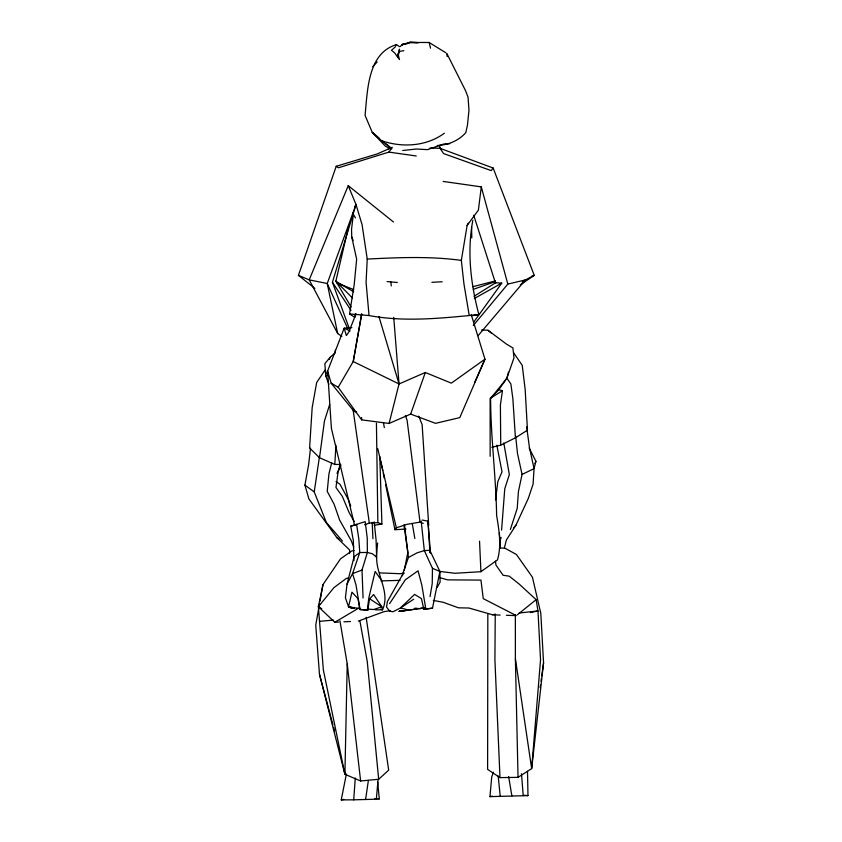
<?xml version="1.0" encoding="UTF-8"?>
<svg xmlns="http://www.w3.org/2000/svg" width="842" height="842" viewBox="0 0 842 842"><rect width="100%" height="100%" fill="white"/><g stroke="black" fill="none" stroke-linecap="round" stroke-linejoin="round"><path stroke-width="1.26" d="M349.598 553.562L349.598 549.952L336.895 537.659L308.888 498.906L304.909 485.118L308.625 464.721L310.519 448.154M487.823 614.271L487.613 769.388L499.99 777.619L518.04 777.355L531.66 768.609L543.564 662.864L540.817 613.397L532.428 577.212L516.42 554.489L505.032 548.247L499.59 547.868M495.243 614.029L494.917 660.012L499.99 777.619M490.602 398.919C490.791 437.84 495.98 476.477 496.612 515.399C499.022 529.934 501.685 545.479 497.496 559.888L480.908 571.697L454.996 573.276L439.398 571.371M421.189 521.093L424.336 550.615L432.462 568.318L432.23 583.611L430.03 596.641M471.583 227.045L471.794 237.854M366.154 617.386L388.688 770.104L378.679 779.271L360.618 780.976L344.904 774.272L347.23 663.896L339.926 620.754M353.956 560.656L353.345 540.648L350.746 526.229L355.387 524.798M341.873 336.379L337.695 333.558L309.203 279.86L348.241 185.661L356.008 204.501L362.102 224.803L367.228 259.062L366.081 282.459L369.049 315.54C405.602 322.339 442.345 318.076 478.877 314.624C470.773 283.901 466.878 251.8 472.846 220.33M340.831 464.405L334.8 464.468L335.937 445.323M346.388 773.945L341.252 799.9L353.724 799.826L355.271 777.966M353.724 799.826L376.332 799.205L378.069 779.66M527.502 771.314L527.987 795.616L489.949 796.627L491.717 776.998L493.423 772.177M376.269 557.183L377.616 542.974M501.59 530.123L504.768 488.77L509.347 474.583L503.8 443.008M375.322 609.829L382.531 609.797C390.572 592.347 376.069 574.939 376.669 557.099L372.353 553.773L367.375 552.447L359.766 552.552L354.082 556.783L347.051 584.106L345.409 597.757L348.525 606.819L351.546 608.334L353.872 608.124M353.461 213.321L351.546 229.298L351.735 236.897L356.661 259.199L354.198 284.649L349.535 313.971L354.861 317.381L355.503 313.603M443.166 181.419L481.287 186.871L478.393 210.111L467.121 225.477L461.332 260.399L463.931 283.828L469.131 314.887M495.559 499.938L497.832 481.603L502.021 471.825L496.843 445.229M354.535 608.513L348.525 606.819L351.956 592.158L357.966 598.641L359.892 609.503L367.249 610.092L368.912 597.525L375.153 571.455L380.721 579.264M334.8 464.468L319.507 457.711L324.486 420.811L329.654 404.581M540.111 687.619L540.48 685.009M541.027 681.104L541.385 678.494M541.743 675.894L543.564 662.864M367.249 610.092L367.88 610.103L369.428 599.199L373.616 594.515L381.794 606.777L382.531 609.797L380.595 609.24M502.432 390.741L490.212 398.35L498.801 389.73L502.432 390.741L500.39 405.076L500.737 445.155L491.812 447.281M319.539 456.29L314.224 491.865L326.349 522.44L342.441 541.017M365.586 799.521L368.396 780.355M361.65 313.94L353.23 361.534L338.2 387.257L361.639 419.863L389.088 423.452L410.643 414.085L435.556 423.337L459.795 417.611L484.96 359.176L471.215 314.582M318.676 608.629L315.75 625.059L319.465 674.231L344.904 774.272L344.462 770.419M319.129 606.103L319.581 603.577M320.034 601.051L322.96 584.632L340.484 558.877L351.682 550.973L354.05 550.489M361.734 314.098L353.23 361.534L399.034 383.963L425.315 372.49L451.333 383.152L484.96 359.176L474.783 382.226M404.528 525.029L408.433 557.499L402.276 575.139L387.404 601.588L386.531 607.04L389.825 611.313L393.109 611.724L400.476 607.945L414.58 594.41L421.389 598.546L423.873 609.303L432.504 608.145L439.882 571.413L429.778 550.247L427.978 521.187L422.21 520.04M344.904 774.272L323.349 669.874L318.381 606.735L322.96 584.632M399.497 46.657L396.508 44.626C367.512 53.183 367.596 90.799 365.06 115.365L372.259 132.373L385.478 146.297L390.667 148.823M515.672 436.188L517.493 453.512L522.061 474.446L518.43 491.539L517.22 508.379L510.357 529.534M351.114 306.972L335.874 281.175L348.367 227.466M404.307 570.097L407.854 552.436L403.95 525.05M331.685 462.816L328.959 473.751L327.222 491.36L334.085 504.169L339.652 520.103L351.114 540.438L353.777 546.942M529.144 448.049L535.901 461.248L534.049 468.636L533.081 484.203L528.313 498.38L515.935 525.176L506.379 540.027L504.411 547.742M389.088 423.452L399.034 383.963L393.73 317.329M339.947 464.889L338.052 472.236L335.969 487.476L342.357 496.443L349.188 512.715L354.177 521.43M498.801 389.73L506.884 378.184L508.473 372.111M349.262 328.506L332.422 282.249L356.008 204.501L354.84 206.669M363.07 597.988L362.007 570.066L367.375 552.447L367.238 538.027L365.186 521.63L350.746 526.229M340.894 465.647L336.979 473.362M499.611 542.153L501.137 537.438M314.876 288.406L298.436 275.355L336.221 166.295L377.269 153.918L392.267 147.287L388.899 152.097L338.452 167.769L336.221 166.295M490.149 456.301L490.139 399.14L506.884 378.184L513.988 357.839L512.915 347.946L506.4 344.052L487.95 330.243L481.603 329.959M410.643 414.085L425.315 372.49M356.008 204.501L327.233 283.512L337.695 333.558M354.64 525.461L331.411 428.42L327.612 371.048L344.157 328.18L351.882 327.643M402.371 575.728L403.623 572.371M535.007 463.616L535.901 461.248M329.264 359.555L330.169 357.261L335.042 353.051M356.04 313.782L348.862 331.927L346.367 335.558L344.157 328.18L350.114 330.959M467.121 225.477L468.173 223.151M347.051 584.106L352.556 573.602L359.766 552.552L358.818 539.059L356.598 524.324M437.251 587.221L440.103 582.127L439.882 571.413L432.462 568.318M389.583 603.651L405.328 579.801L418.032 570.802L421.842 585.148L425.852 609.113M473.478 322.465L501.758 283.133L495.391 282.744L473.709 215.205M405.97 529.05L394.94 529.723L396.361 527.829L406.623 524.419L420.021 522.124L423.294 523.398M440.082 148.339L493.159 168.032L491.17 170.6L443.576 153.56L440.082 148.339L430.02 147.96M338.716 622.059L334.79 622.259L318.381 606.735L333.937 587.621L346.346 578.412L348.546 577.875M330.169 357.261L324.854 363.639L325.791 376.1L328.906 384.289M473.288 325.496L507.821 284.091L525.419 279.933L534.238 275.366L493.159 168.032M478.046 335.737L525.419 279.933L522.208 282.207M513.441 528.081L515.935 525.176M372.774 66.655L377.163 61.961M400.129 46.657L402.455 44.31L409.149 43.11L401.697 44.794L402.455 44.31M395.603 46.615L391.488 50.299L394.551 52.772L399.508 59.593L398.371 55.477L399.529 49.173L397.445 57.046L398.824 51.562L403.855 50.667M325.791 376.1L327.822 374.458M517.346 614.818L536.133 599.651L518.998 583.916L509.242 576.17L503.116 575.265L495.949 565.045L495.454 561.214M395.677 45.205L396.508 44.626M520.293 284.838L534.238 275.366L531.755 276.134M413.664 599.272L400.476 607.945L408.802 610.113L424.2 608.019M500.737 445.155L515.43 437.829L527.46 430.178L525.166 389.393L522.229 365.302L513.546 352.703M358.734 608.092L334.79 622.259M474.004 296.3L495.97 282.565M474.341 298.51L501.758 283.133M437.261 145.529C448.133 144.961 458.427 140.951 465.815 132.647L467.468 125.121L468.973 110.26L468.047 97.167L465.647 90.883L446.923 53.646L447.176 56.53M408.433 557.499L417.253 552.773L424.336 550.615L429.778 550.247L430.178 552.457L429.778 550.247M444.344 133.236C426.399 146.466 402.213 147.813 381.573 140.73L372.259 132.373L379.111 138.088M522.061 474.446L534.049 468.636L529.408 447.334L526.682 426.894M388.057 149.15L391.214 147.76M362.007 570.066L352.556 573.602L356.008 584.916L360.06 609.597M358.324 621.101L384.099 611.618L390.341 610.682M473.309 289.332L495.443 281.544M364.639 524.724L369.333 523.082L377.858 522.672L381.91 524.082L379.784 456.396M433.314 600.409L443.071 602.251L458.469 607.808L468.952 608.029L492.654 614.818L494.38 614.292M472.794 286.701L495.422 280.891M424.221 607.482L419.526 608.577L414.464 608.44L416.822 608.366M530.344 612.597L537.975 610.945L536.133 599.651M489.949 796.627L492.265 796.164M341.252 799.9L343.725 799.416M423.873 609.303L432.504 608.145M374.237 525.24L381.91 524.082M471.415 315.718L478.877 314.624M404.276 573.181L400.371 573.728L379.9 572.897M408.802 610.113L399.055 611.366L407.275 610.218M399.055 611.366L416.758 608.924M519.125 613.029L537.975 610.945L540.543 659.781L531.66 768.609L515.388 658.686L515.357 614.744M402.729 150.497L416.38 149.023L427.515 149.634L443.734 144.014L449.807 143.729M319.56 621.343L333.411 620.059M431.914 282.323L442.187 281.765M402.802 44.731L401.697 44.794L410.549 42.1L416.927 42.521M343.946 621.806L350.483 621.491M367.228 259.062C398.571 257.505 430.136 256.115 461.332 260.399M380.963 580.906L400.066 580.348M445.944 52.825L429.136 42.479L409.18 42.489L418.148 42.868M377.658 781.955L379.279 798.879L374.701 798.879L376.332 799.205M492.654 614.818L500.137 615.07M506.379 615.281L515.104 615.576M360.534 608.682L348.525 606.819L351.082 607.187M387.067 281.586L397.308 282.491M359.892 609.503L367.88 610.103M367.649 609.082L373.722 609.534L381.794 606.777L370.154 599.146M349.535 313.971L369.049 315.54M524.134 795.269L527.987 795.616M376.837 798.637L379.279 798.879M388.899 152.097L416.253 155.98M327.612 371.048L331.148 383.173L354.145 411.485L356.629 411.927M440.061 577.717L447.491 579.864L480.95 580.096L483.266 598.651L516.356 615.618M336.789 282.912L353.766 289.627M298.436 275.355L309.203 279.86L327.233 283.512L347.872 328.843M331.148 383.173L338.2 387.257M335.884 281.365L353.703 291.827M318.381 606.735L321.749 608.745M336.895 537.659L338.905 538.954M336.063 481.603L339.915 484.213L348.504 499.895L350.714 505.905M304.909 485.118L314.224 491.865M381.573 140.73L391.751 148.739M348.241 185.661L393.488 222.004M487.95 330.243L491.444 333.116M382.047 140.54L383.994 142.172M385.952 143.814L390.846 147.897M319.507 457.711L309.593 448.039L312.182 407.528L316.666 382.521L325.191 369.87L326.359 373.595M335.874 281.175L352.398 297.984M506.884 378.184L510.862 383.941L512.852 398.54L515.43 437.829M332.422 282.249L351.019 310.34M352.524 213.079L355.492 217.91M439.229 145.477L440.682 148.992M418.748 416.127L422.126 424.652L428.736 525.513M351.735 236.897L353.145 240.486M353.261 409.075L354.145 411.485M405.381 415.464L407.107 420.274L420.021 522.124M378.953 316.624L399.034 383.963M481.287 186.871L507.821 284.091M319.465 674.231L332.916 724.825M333.59 727.351L334.6 731.151M429.136 42.479L430.557 48.183M377.721 448.565L396.361 527.829M380.847 461.532L382.7 470.541M383.236 473.109L384.299 478.256M385.636 484.687L394.94 529.723M359.85 620.691L367.249 661.465L378.679 779.271M383.436 422.579L384.32 427.599M427.978 521.187L430.483 553.394M353.03 409.328L369.333 523.082M412.306 523.735L414.822 538.533M508.642 776.566L511.862 795.901M347.23 663.896L360.618 780.976M374.185 521.893L376.069 540.006L376.669 557.099M498.19 775.966L500.211 796.227M521.482 773.724L523.208 795.616M390.93 282.059L391.235 285.975M499.369 532.902L500.369 548.416M479.551 541.164L480.908 571.697M372.185 522.377L372.932 538.701M335.316 350.03L335.411 352.577M515.388 658.686L518.04 777.355M376.427 423.2L377.858 522.672M361.618 417.516L361.639 419.863"/></g></svg>
